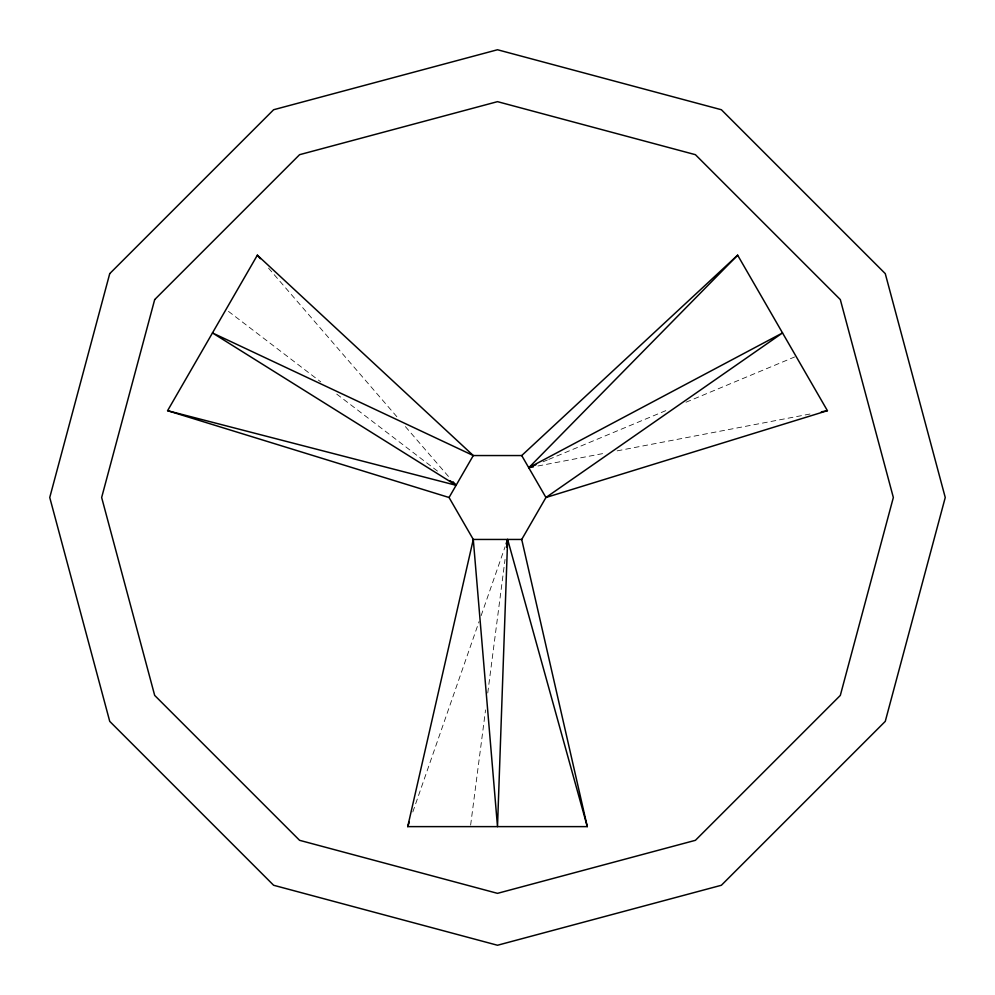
<?xml version="1.0" encoding="UTF-8"?>
<svg xmlns="http://www.w3.org/2000/svg" width="995" height="995" viewBox="0 0 995 995"><rect width="100%" height="100%" fill="white"/><g stroke="black" fill="none" stroke-linecap="round" stroke-linejoin="round"><path stroke-width="0.75" stroke-dasharray="4.97 3.73" d="M470.635 825.091L485.56 709.908M487.749 693.018L505.05 559.414M412.813 811.97L479.092 621.502M481.132 615.644L505.087 546.777M543.059 461.792L547.349 460.001M548.78 459.404L667.409 409.977M686.003 402.229L794.632 356.969M537.909 465.996L604.948 453.185M617.136 450.859L810.664 413.895M228.464 311.385L320.751 381.893M336.745 394.107L440.101 473.085M268.513 268.103L398.298 418.385M405.4 426.606L450.014 478.259"/><path stroke-width="1.49" d="M506.642 547.126L507.637 539.452L587.286 826.621L407.714 826.621L473.284 539.452L449.056 497.5L167.583 410.686L257.357 255.18L473.284 455.548L521.716 455.548L737.643 255.18L827.417 410.686L545.944 497.5L521.716 539.452L587.286 826.621M407.714 826.621L409.243 822.231M506.107 543.842L507.637 539.452L497.5 826.621L473.284 539.452L521.716 539.452M449.056 497.5L473.284 455.548L212.47 332.939L456.096 485.299L167.583 410.686M737.643 255.18L528.768 467.737L533.332 466.866M535.907 464.764L528.768 467.737L782.53 332.939L545.944 497.5L521.716 455.548M821.323 411.855L827.417 410.686M449.951 480.61L456.096 485.299L453.061 481.779M257.357 255.18L260.404 258.7M109.736 273.625L49.75 497.5L109.736 721.375L273.625 885.264L497.5 945.25L721.375 885.264L885.264 721.375L945.25 497.5L885.264 273.625L721.375 109.736L497.5 49.75L273.625 109.736L109.736 273.625M154.685 299.582L101.652 497.5L154.685 695.418L299.582 840.315L497.5 893.348L695.418 840.315L840.315 695.418L893.348 497.5L840.315 299.582L695.418 154.685L497.5 101.652L299.582 154.685L154.685 299.582"/></g></svg>
